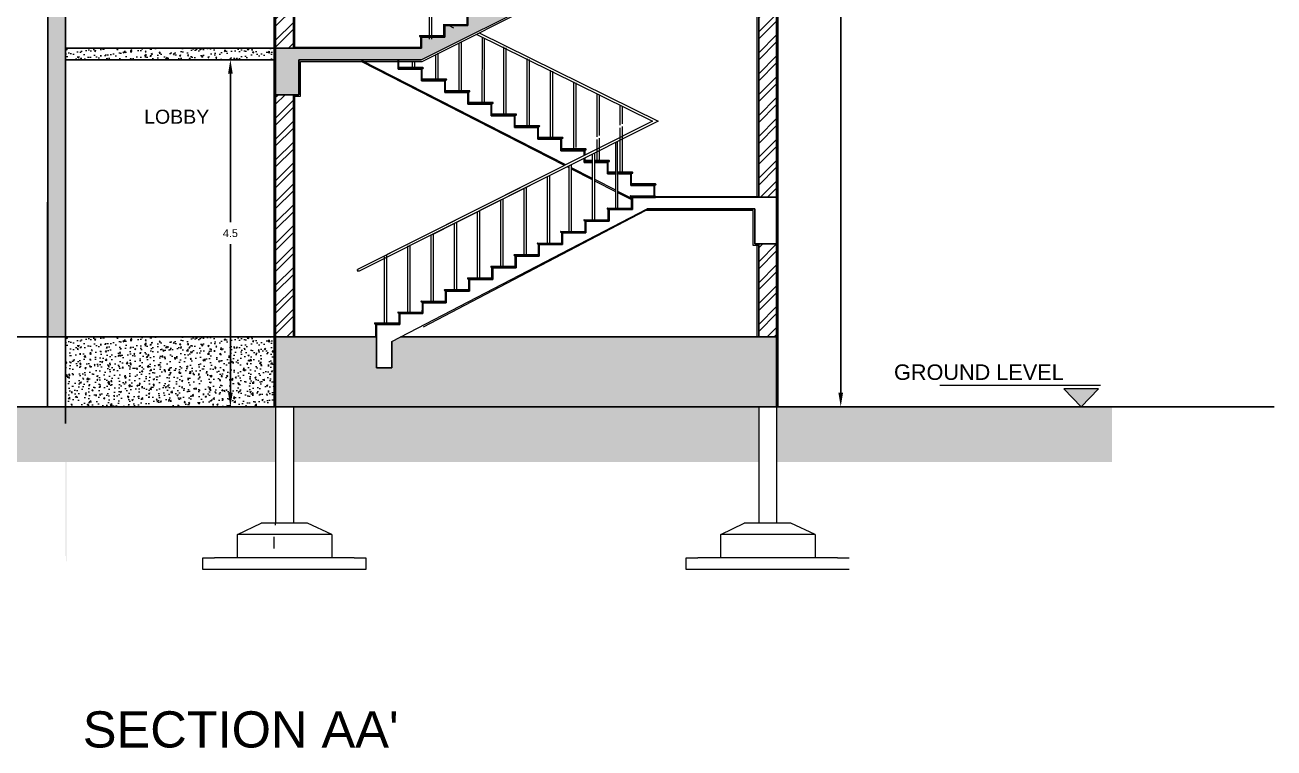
# Model space of a CAD drawing. Header units: metres. Extents: x 29392 to 32022, y 3934 to 33962.
# Drawn here: x 29749.66 to 29765.76, y 4053.37 to 4062.7 of the extents above; entities that cross this region are included whole.
import ezdxf

# ---------------------------------------------------------------- set-up
doc = ezdxf.new("R2010")
doc.units = ezdxf.units.M
doc.linetypes.add('HIDDEN2', pattern=[4.7625, 3.175, -1.5875])
for name, color, linetype, lineweight in [('HATCH', 250, 'Continuous', 13), ('Layer2', 7, 'Continuous', 5), ('NAMES', 252, 'Continuous', 15), ('PLASTER', 252, 'Continuous', 15)]:
    doc.layers.add(name, color=color, linetype=linetype, lineweight=lineweight)
doc.styles.get("Standard").update_dxf_attribs({"font": 'arial.ttf'})
doc.dimstyles.get("Standard").update_dxf_attribs({"dimtxt": 0.1, "dimasz": 0.18, "dimexe": 0.18, "dimexo": 0.0625, "dimgap": 0.09, "dimtad": 0, "dimtih": 1, "dimtoh": 1, "dimdec": 1, "dimzin": 0, "dimdsep": 46, "dimtxsty": 'Standard', "dimcen": 0.09, "dimadec": 0, "dimazin": 0, "dimtfac": 1, "dimtdec": 1, "dimtofl": 0, "dimtmove": 0, "dimatfit": 3, "dimfxl": 1, "dimtolj": 1, "dimtzin": 0, "dimarcsym": 0})

# ---------------------------------------------------------------- blocks, each defined once
blk = doc.blocks.new('*D255')
at = {"color": 0, "lineweight": -2, "transparency": 16777216}
for p, q in [((29752.828, 4062.247), (29752.127, 4062.247)), ((29752.307, 4062.067), (29752.307, 4060.152)), ((29752.307, 4057.955), (29752.307, 4059.87)), ((29752.828, 4057.775), (29752.127, 4057.775))]:
    blk.add_line(p, q, dxfattribs=at)
at = {"color": 0, "transparency": 16777216}
for points in [[(29752.277, 4062.067), (29752.337, 4062.067), (29752.307, 4062.247)], [(29752.277, 4057.955), (29752.337, 4057.955), (29752.307, 4057.775)]]:
    blk.add_solid(points, dxfattribs=at)
at = {"layer": 'Defpoints', "color": 0, "transparency": 16777216}
for p in [(29752.89, 4062.247), (29752.307, 4057.775), (29752.89, 4057.775)]:
    blk.add_point(p, dxfattribs=at)
at = {"color": 0, "transparency": 16777216, "insert": (29752.307, 4060.011), "char_height": 0.1, "attachment_point": 5}
blk.add_mtext('\\A1;4.5', dxfattribs=at)
blk = doc.blocks.new('*D276')
at = {"color": 0, "lineweight": -2, "transparency": 16777216}
for p, q in [((29759.433, 4102.828), (29760.357, 4102.828)), ((29760.177, 4102.648), (29760.177, 4080.645)), ((29760.177, 4057.955), (29760.177, 4079.957)), ((29759.433, 4057.775), (29760.357, 4057.775))]:
    blk.add_line(p, q, dxfattribs=at)
at = {"color": 0, "transparency": 16777216}
for points in [[(29760.147, 4102.648), (29760.207, 4102.648), (29760.177, 4102.828)], [(29760.147, 4057.955), (29760.207, 4057.955), (29760.177, 4057.775)]]:
    blk.add_solid(points, dxfattribs=at)
at = {"layer": 'Defpoints', "color": 0, "transparency": 16777216}
for p in [(29759.37, 4102.828), (29760.177, 4102.828), (29759.37, 4057.775)]:
    blk.add_point(p, dxfattribs=at)
at = {"color": 0, "transparency": 16777216, "insert": (29760.177, 4080.301), "char_height": 0.5, "attachment_point": 5}
blk.add_mtext('\\A1;45', dxfattribs=at)

msp = doc.modelspace()

# ---------------------------------------------------------------- hatches: boundary and pattern name
at = {"layer": 'HATCH', "transparency": 16777216}
h = msp.add_hatch(dxfattribs=at)
h.set_pattern_fill('AR-CONC', color=256, scale=0.001)
h.set_pattern_definition([(50, (27799.91952, 3402.4453), (0.182184669, -0.015939086), [0.01905, -0.20955]), (355, (27799.91952, 3402.4453), (-0.035243421, 0.191056845), [0.01524, -0.167640584]), (100.451445, (27799.9347, 3402.44397), (0.146941247, 0.175117752), [0.016190009, -0.178090245]), (46.1842, (27799.91952, 3402.4961), (0.27107904, -0.042042328), [0.028575, -0.314325]), (96.635558, (27799.9421, 3402.4926), (0.237404134, 0.247426125), [0.024285023, -0.26713561]), (351.184151, (27799.91952, 3402.4961), (0.237404134, 0.247426125), [0.022859967, -0.251459732]), (21, (27799.94492, 3402.4834), (0.151614391, -0.102265198), [0.01905, -0.20955]), (326, (27799.94492, 3402.4834), (0.061802028, 0.184187966), [0.01524, -0.16764]), (71.451445, (27799.95755, 3402.47488), (0.21341642, 0.081922769), [0.016190009, -0.178089938]), (37.5, (27799.919516, 3402.4453), (0.0030886033, 0.0845550389), [0, -0.165608, 0, -0.17018, 0, -0.168275]), (7.5, (27799.91952, 3402.4453), (0.0668196625, 0.100180575), [0, -0.097028, 0, -0.161798, 0, -0.064135]), (327.5, (27799.862874, 3402.4453), (0.1355905952, -0.005728744), [0, -0.0635, 0, -0.19812, 0, -0.26289]), (317.5, (27799.83747, 3402.4453), (0.1481291814, 0.025426491), [0, -0.08255, 0, -0.131572, 0, -0.18669])])
h.paths.add_polyline_path([(29749.951, 4058.675), (29750.181, 4058.675), (29750.181, 4055.683), (29750.185, 4055.631), (29750.18, 4055.973), (29750.18, 4055.931), (29750.19, 4055.772), (29750.19, 4055.879), (29750.19, 4098.397), (29750.19, 4098.397), (29749.958, 4098.397)])
h = msp.add_hatch(dxfattribs=at)
h.set_pattern_fill('ANSI32', color=256, scale=0.02)
h.set_pattern_definition([(45, (23028.72455, 2773.90377), (-0.134703842, 0.134703842), []), (45, (23028.81435, 2773.90377), (-0.134703842, 0.134703842), [])])
h.paths.add_polyline_path([(29753.12, 4064.797), (29752.89, 4064.797), (29752.89, 4062.397), (29753.12, 4062.397)])
h.paths.add_polyline_path([(29759.35, 4066.297), (29759.12, 4066.297), (29759.12, 4063.897), (29759.35, 4063.897)])
h = msp.add_hatch(dxfattribs=at)
h.set_pattern_fill('AR-CONC', color=256, scale=0.001)
h.set_pattern_definition([(50, (28953.65283, 3789.53923), (0.18218467, -0.015939086), [0.01905, -0.20955]), (355, (28953.65283, 3789.53923), (-0.03524342, 0.191056845), [0.01524, -0.167640584]), (100.451445, (28953.66801, 3789.5379), (0.146941247, 0.175117752), [0.01619001, -0.178090245]), (46.1842, (28953.65283, 3789.59003), (0.27107904, -0.04204233), [0.028575, -0.314325]), (96.635558, (28953.67542, 3789.58652), (0.23740413, 0.247426125), [0.02428502, -0.26713561]), (351.18415, (28953.65283, 3789.59003), (0.23740413, 0.24742612), [0.02285997, -0.25145973]), (21, (28953.67823, 3789.57733), (0.15161439, -0.102265198), [0.01905, -0.20955]), (326, (28953.67823, 3789.57733), (0.06180203, 0.184187966), [0.01524, -0.16764]), (71.451445, (28953.69087, 3789.5688), (0.21341642, 0.08192277), [0.01619001, -0.178089938]), (37.5, (28953.65283, 3789.53923), (0.0030886033, 0.084555039), [0, -0.165608, 0, -0.17018, 0, -0.168275]), (7.5, (28953.65283, 3789.53923), (0.0668196625, 0.100180575), [0, -0.097028, 0, -0.161798, 0, -0.064135]), (327.5, (28953.59619, 3789.53923), (0.135590595, -0.005728744), [0, -0.0635, 0, -0.19812, 0, -0.26289]), (317.5, (28953.57079, 3789.53923), (0.148129181, 0.025426491), [0, -0.08255, 0, -0.131572, 0, -0.18669])])
h.paths.add_polyline_path([(29759.35, 4063.297), (29759.05, 4063.297), (29759.05, 4063.747), (29757.769, 4063.747), (29754.769, 4062.247), (29753.19, 4062.247), (29753.19, 4061.797), (29752.89, 4061.797), (29752.89, 4062.397), (29754.77, 4062.397), (29754.78, 4062.407), (29754.77, 4062.407), (29754.77, 4062.537), (29755.07, 4062.537), (29755.07, 4062.687), (29755.37, 4062.687), (29755.37, 4062.837), (29755.67, 4062.837), (29755.67, 4062.945), (29755.67, 4062.987), (29755.97, 4062.987), (29755.97, 4063.137), (29756.27, 4063.137), (29756.27, 4063.287), (29756.57, 4063.287), (29756.57, 4063.437), (29756.87, 4063.437), (29756.87, 4063.587), (29757.17, 4063.587), (29757.17, 4063.737), (29757.445, 4063.737), (29757.47, 4063.737), (29757.47, 4063.897), (29759.35, 4063.897)])
h = msp.add_hatch(dxfattribs=at)
h.set_pattern_fill('ANSI32', color=256, scale=0.02)
h.set_pattern_definition([(45, (23028.72455, 2779.90377), (-0.134703842, 0.134703842), []), (45, (23028.81435, 2779.90377), (-0.134703842, 0.134703842), [])])
h.paths.add_polyline_path([(29759.12, 4060.475), (29759.35, 4060.475), (29759.35, 4063.297), (29759.12, 4063.297)])
h.paths.add_polyline_path([(29759.35, 4059.875), (29759.12, 4059.875), (29759.12, 4058.675), (29759.35, 4058.675)])
h.paths.add_polyline_path([(29753.12, 4061.797), (29752.89, 4061.797), (29752.89, 4058.675), (29753.12, 4058.675)])
h = msp.add_hatch(dxfattribs=at)
h.set_pattern_fill('AR-CONC', color=256, scale=0.001)
h.set_pattern_definition([(50, (27799.92952, 3342.4453), (0.182184669, -0.015939086), [0.01905, -0.20955]), (355, (27799.92952, 3342.4453), (-0.035243421, 0.191056845), [0.01524, -0.167640584]), (100.451445, (27799.9447, 3342.44397), (0.146941247, 0.175117752), [0.016190009, -0.178090245]), (46.1842, (27799.92952, 3342.4961), (0.27107904, -0.042042328), [0.028575, -0.314325]), (96.635558, (27799.9521, 3342.4926), (0.237404134, 0.247426125), [0.024285023, -0.26713561]), (351.184151, (27799.92952, 3342.4961), (0.237404134, 0.247426125), [0.022859967, -0.251459732]), (21, (27799.95492, 3342.4834), (0.151614391, -0.102265198), [0.01905, -0.20955]), (326, (27799.95492, 3342.4834), (0.061802028, 0.184187966), [0.01524, -0.16764]), (71.451445, (27799.96755, 3342.47488), (0.21341642, 0.081922769), [0.016190009, -0.178089938]), (37.5, (27799.929516, 3342.4453), (0.0030886033, 0.0845550389), [0, -0.165608, 0, -0.17018, 0, -0.168275]), (7.5, (27799.92952, 3342.4453), (0.0668196625, 0.100180575), [0, -0.097028, 0, -0.161798, 0, -0.064135]), (327.5, (27799.872874, 3342.4453), (0.1355905952, -0.005728744), [0, -0.0635, 0, -0.19812, 0, -0.26289]), (317.5, (27799.84747, 3342.4453), (0.1481291814, 0.025426491), [0, -0.08255, 0, -0.131572, 0, -0.18669])])
h.paths.add_polyline_path([(29750.18, 4062.397), (29752.87, 4062.397), (29752.87, 4062.247), (29750.18, 4062.247)])
h = msp.add_hatch(dxfattribs=at)
h.set_pattern_fill('AR-CONC', color=256, scale=0.001)
h.set_pattern_definition([(50, (27799.92952, 3338.72265), (0.182184669, -0.015939086), [0.01905, -0.20955]), (355, (27799.92952, 3338.72265), (-0.035243421, 0.191056845), [0.01524, -0.167640584]), (100.451445, (27799.9447, 3338.72132), (0.146941247, 0.175117752), [0.016190009, -0.178090245]), (46.1842, (27799.92952, 3338.77345), (0.27107904, -0.042042328), [0.028575, -0.314325]), (96.635558, (27799.9521, 3338.76995), (0.237404134, 0.247426125), [0.024285023, -0.26713561]), (351.184151, (27799.92952, 3338.77345), (0.237404134, 0.247426125), [0.022859967, -0.251459732]), (21, (27799.95492, 3338.76075), (0.151614391, -0.102265198), [0.01905, -0.20955]), (326, (27799.95492, 3338.76075), (0.061802028, 0.184187966), [0.01524, -0.16764]), (71.451445, (27799.96755, 3338.75223), (0.21341642, 0.081922769), [0.016190009, -0.178089938]), (37.5, (27799.929516, 3338.72265), (0.0030886033, 0.0845550389), [0, -0.165608, 0, -0.17018, 0, -0.168275]), (7.5, (27799.92952, 3338.72265), (0.0668196625, 0.100180575), [0, -0.097028, 0, -0.161798, 0, -0.064135]), (327.5, (27799.872874, 3338.72265), (0.1355905952, -0.005728744), [0, -0.0635, 0, -0.19812, 0, -0.26289]), (317.5, (27799.84747, 3338.72265), (0.1481291814, 0.025426491), [0, -0.08255, 0, -0.131572, 0, -0.18669])])
h.paths.add_polyline_path([(29750.18, 4058.675), (29752.87, 4058.675), (29752.87, 4057.775), (29750.18, 4057.775)])
h = msp.add_hatch(dxfattribs=at)
h.set_pattern_fill('AR-CONC', color=256, scale=0.001)
h.set_pattern_definition([(50, (23028.72455, 2779.90377), (0.182184669, -0.0159390855), [0.01905, -0.20955]), (355, (23028.72455, 2779.90377), (-0.0352434214, 0.191056845), [0.01524, -0.167640584]), (100.4514447, (23028.73973, 2779.90244), (0.146941247, 0.175117752), [0.016190009, -0.1780902446]), (46.1842, (23028.72455, 2779.95457), (0.271079041, -0.042042328), [0.028575, -0.314325]), (96.6355576, (23028.74714, 2779.95106), (0.237404134, 0.247426125), [0.024285023, -0.267135608]), (351.184151, (23028.72455, 2779.95457), (0.237404134, 0.247426125), [0.022859967, -0.251459732]), (21, (23028.74995, 2779.94187), (0.1516143913, -0.1022651982), [0.01905, -0.20955]), (326, (23028.74995, 2779.94187), (0.0618020283, 0.184187966), [0.01524, -0.16764]), (71.451445, (23028.76258, 2779.93334), (0.2134164193, 0.081922769), [0.016190009, -0.1780899376]), (37.5, (23028.724547, 2779.903766), (0.00308860325, 0.0845550389), [0, -0.165608, 0, -0.17018, 0, -0.168275]), (7.5, (23028.72455, 2779.90377), (0.0668196625, 0.1001805748), [0, -0.097028, 0, -0.161798, 0, -0.064135]), (327.5, (23028.667905, 2779.903766), (0.1355905952, -0.005728744), [0, -0.0635, 0, -0.19812, 0, -0.26289]), (317.5, (23028.6425, 2779.90377), (0.1481291814, 0.025426491), [0, -0.08255, 0, -0.131572, 0, -0.18669])])
h.paths.add_polyline_path([(29759.35, 4058.675), (29754.502, 4058.675), (29754.39, 4058.617), (29754.39, 4058.275), (29754.19, 4058.275), (29754.19, 4058.675), (29752.89, 4058.675), (29752.89, 4057.775), (29759.35, 4057.775)])
at = {"layer": 'NAMES', "linetype": 'Continuous', "lineweight": 20, "ltscale": 2, "transparency": 16777216}
h = msp.add_hatch(color=7, dxfattribs=at)
h.dxf.hatch_style = 1
h.paths.add_polyline_path([(29763.502, 4058.005), (29763.278, 4057.775), (29763.053, 4058.005)])
at = {"layer": 'NAMES', "transparency": 16777216}
h = msp.add_hatch(dxfattribs=at)
h.set_pattern_fill('ANGLE', color=256, scale=0.01)
h.set_pattern_definition([(0, (28612.921734, 4208.358385), (0, 0.06985), [0.0508, -0.01905]), (90, (28612.921734, 4208.358385), (-0.06985, 4e-18), [0.0508, -0.01905])])
h.paths.add_polyline_path([(29763.676, 4057.585), (29759.35, 4057.585), (29759.35, 4057.775), (29763.676, 4057.775)])
h.paths.add_polyline_path([(29759.12, 4057.585), (29753.12, 4057.585), (29753.12, 4057.775), (29759.12, 4057.775)])
h.paths.add_polyline_path([(29750.19, 4057.585), (29750.19, 4057.775), (29752.89, 4057.775), (29752.89, 4057.585)])
h.paths.add_polyline_path([(29750.181, 4057.774), (29750.181, 4057.585), (29737.071, 4057.589), (29737.071, 4057.775)])
h = msp.add_hatch(dxfattribs=at)
h.set_pattern_fill('EARTH', color=256, scale=0.02, angle=40)
h.set_pattern_definition([(40, (28612.92173, 4208.35839), (0.015653618, 0.178921671), [0.127, -0.127]), (40, (28612.89112, 4208.39487), (0.015653618, 0.178921671), [0.127, -0.127]), (40, (28612.86051, 4208.43135), (0.015653618, 0.178921671), [0.127, -0.127]), (130, (28612.86247, 4208.45372), (-0.178921671, 0.015653618), [0.127, -0.127]), (130, (28612.89895, 4208.48433), (-0.178921671, 0.015653618), [0.127, -0.127]), (130, (28612.93543, 4208.51494), (-0.178921671, 0.015653618), [0.127, -0.127])])
h.paths.add_polyline_path([(29759.35, 4057.585), (29763.676, 4057.585), (29763.676, 4057.062), (29759.35, 4057.062)])
h.paths.add_polyline_path([(29753.12, 4057.585), (29759.12, 4057.585), (29759.12, 4057.062), (29753.12, 4057.062)])
h.paths.add_polyline_path([(29747.56, 4057.062), (29747.56, 4057.585), (29752.89, 4057.585), (29752.89, 4057.062)])
h.paths.add_polyline_path([(29747.56, 4057.585), (29747.56, 4057.062), (29737.069, 4057.062), (29737.069, 4057.585)])

# ---------------------------------------------------------------- linework, layer by layer
at = {"transparency": 16777216}
for p, q in [((29749.957, 4099.595), (29749.95, 4057.775)), ((29749.958, 4099.595), (29749.951, 4058.675)), ((29750.183, 4099.595), (29750.181, 4057.557)), ((29752.89, 4057.775), (29752.89, 4086.787)), ((29759.35, 4057.775), (29759.35, 4086.827)), ((29759.35, 4057.897), (29759.35, 4086.787)), ((29759.35, 4065.166), (29759.35, 4057.897)), ((29753.12, 4062.397), (29753.12, 4064.797)), ((29759.12, 4060.475), (29759.12, 4063.297)), ((29755.37, 4062.687), (29755.37, 4062.837)), ((29755.07, 4062.537), (29755.07, 4062.687)), ((29755.07, 4062.687), (29755.37, 4062.687)), ((29755.07, 4062.537), (29755.07, 4062.585)), ((29752.89, 4062.397), (29750.18, 4062.397)), ((29754.77, 4062.397), (29752.89, 4062.397)), ((29754.77, 4062.537), (29754.77, 4062.397)), ((29754.77, 4062.537), (29755.07, 4062.537)), ((29752.89, 4062.247), (29750.18, 4062.247)), ((29754.769, 4062.247), (29753.19, 4062.247)), ((29753.19, 4061.797), (29753.19, 4062.247)), ((29754.47, 4062.125), (29754.47, 4062.247)), ((29754.77, 4062.125), (29754.47, 4062.125)), ((29754.77, 4061.975), (29754.77, 4062.125)), ((29755.07, 4061.975), (29754.77, 4061.975)), ((29755.07, 4061.825), (29755.07, 4061.975)), ((29752.89, 4061.797), (29753.19, 4061.797)), ((29753.12, 4058.675), (29753.12, 4061.797)), ((29755.37, 4061.825), (29755.07, 4061.825)), ((29755.37, 4061.675), (29755.37, 4061.825)), ((29755.67, 4061.675), (29755.37, 4061.675)), ((29755.67, 4061.525), (29755.67, 4061.675)), ((29755.97, 4061.525), (29755.67, 4061.525)), ((29755.97, 4061.375), (29755.97, 4061.525)), ((29756.27, 4061.375), (29755.97, 4061.375)), ((29756.27, 4061.225), (29756.27, 4061.375)), ((29756.57, 4061.225), (29756.27, 4061.225)), ((29756.57, 4061.075), (29756.57, 4061.225)), ((29756.87, 4061.075), (29756.57, 4061.075)), ((29756.87, 4061.011), (29756.87, 4061.075)), ((29756.87, 4060.925), (29756.87, 4060.977)), ((29756.975, 4060.925), (29756.87, 4060.925)), ((29757.17, 4060.925), (29757.005, 4060.925)), ((29757.17, 4060.775), (29757.17, 4060.925)), ((29757.275, 4060.775), (29757.17, 4060.775)), ((29757.47, 4060.775), (29757.301, 4060.775)), ((29757.47, 4060.625), (29757.47, 4060.775)), ((29757.77, 4060.625), (29757.47, 4060.625)), ((29757.77, 4060.475), (29757.77, 4060.625)), ((29757.49, 4060.475), (29759.37, 4060.475)), ((29757.49, 4060.315), (29757.49, 4060.475)), ((29757.49, 4060.323), (29757.49, 4060.473)), ((29757.49, 4060.473), (29757.79, 4060.473)), ((29757.19, 4060.165), (29757.19, 4060.315)), ((29757.19, 4060.315), (29757.49, 4060.315)), ((29757.679, 4060.325), (29759.07, 4060.325)), ((29759.07, 4059.875), (29759.07, 4060.325)), ((29756.89, 4060.015), (29756.89, 4060.165)), ((29756.89, 4060.165), (29757.19, 4060.165)), ((29756.59, 4059.865), (29756.59, 4060.015)), ((29756.59, 4060.015), (29756.89, 4060.015)), ((29756.29, 4059.715), (29756.29, 4059.865)), ((29756.29, 4059.865), (29756.59, 4059.865)), ((29759.37, 4059.875), (29759.07, 4059.875)), ((29759.12, 4058.675), (29759.12, 4059.875)), ((29755.99, 4059.715), (29756.29, 4059.715)), ((29755.99, 4059.715), (29755.99, 4059.565)), ((29755.69, 4059.522), (29755.69, 4059.565)), ((29755.69, 4059.565), (29755.99, 4059.565)), ((29755.69, 4059.415), (29755.69, 4059.522)), ((29755.39, 4059.265), (29755.39, 4059.415)), ((29755.39, 4059.415), (29755.69, 4059.415)), ((29755.09, 4059.115), (29755.09, 4059.265)), ((29755.09, 4059.265), (29755.39, 4059.265)), ((29754.79, 4059.115), (29755.09, 4059.115)), ((29754.79, 4059.115), (29754.79, 4058.975)), ((29754.79, 4058.975), (29754.79, 4059.023)), ((29755.09, 4059.115), (29755.09, 4059.163)), ((29754.49, 4058.975), (29754.79, 4058.975)), ((29754.49, 4058.975), (29754.49, 4058.835)), ((29754.19, 4058.835), (29754.49, 4058.835)), ((29754.19, 4058.835), (29754.19, 4058.675)), ((29750.18, 4058.675), (29741.792, 4058.677)), ((29752.89, 4058.675), (29750.18, 4058.675)), ((29752.89, 4058.675), (29754.19, 4058.675)), ((29754.19, 4058.675), (29754.19, 4058.275)), ((29754.39, 4058.275), (29754.39, 4058.617)), ((29754.502, 4058.675), (29759.35, 4058.675)), ((29754.19, 4058.275), (29754.39, 4058.275)), ((29765.764, 4057.775), (29736.593, 4057.775)), ((29763.527, 4057.775), (29752.89, 4057.775))]:
    msp.add_line(p, q, dxfattribs=at)
msp.add_arc((29754.021, 4059.565), 0.0808, 196.3222, 216.9397, dxfattribs=at)
at = {"layer": 'Layer2', "transparency": 16777216}
for p, q in [((29754.769, 4062.247), (29757.769, 4063.747)), ((29756.633, 4060.892), (29754.006, 4062.232)), ((29756.675, 4060.871), (29756.667, 4060.875)), ((29756.975, 4060.718), (29756.705, 4060.856)), ((29757.275, 4060.565), (29757.005, 4060.703)), ((29757.49, 4060.455), (29757.302, 4060.551)), ((29754.39, 4058.617), (29757.679, 4060.325))]:
    msp.add_line(p, q, dxfattribs=at)
at = {"layer": 'NAMES', "color": 7, "linetype": 'Continuous', "lineweight": 20, "ltscale": 2, "transparency": 16777216}
for p, q in [((29763.527, 4058.048), (29761.453, 4058.048)), ((29763.278, 4057.775), (29763.053, 4058.005)), ((29763.502, 4058.005), (29763.053, 4058.005)), ((29763.278, 4057.775), (29763.502, 4058.005))]:
    msp.add_line(p, q, dxfattribs=at)
at = {"layer": 'NAMES', "color": 253, "linetype": 'HIDDEN2', "lineweight": 18, "ltscale": 18, "transparency": 16777216}
for p, q in [((29752.89, 4057.775), (29752.89, 4056.275)), ((29753.12, 4057.775), (29753.12, 4056.275)), ((29759.12, 4057.775), (29759.12, 4056.275)), ((29759.35, 4057.775), (29759.35, 4056.275)), ((29752.399, 4056.125), (29752.703, 4056.275)), ((29753.303, 4056.275), (29752.703, 4056.275)), ((29753.615, 4056.125), (29753.303, 4056.275)), ((29758.63, 4056.125), (29758.934, 4056.275)), ((29759.534, 4056.275), (29758.934, 4056.275)), ((29759.846, 4056.125), (29759.534, 4056.275)), ((29753.615, 4056.125), (29752.399, 4056.125)), ((29752.399, 4055.825), (29752.399, 4056.125)), ((29753.615, 4056.125), (29753.615, 4055.825)), ((29759.846, 4056.125), (29758.63, 4056.125)), ((29758.63, 4055.825), (29758.63, 4056.125)), ((29759.846, 4056.125), (29759.846, 4055.825)), ((29751.953, 4055.675), (29751.953, 4055.825)), ((29751.953, 4055.825), (29752.103, 4055.825)), ((29753.903, 4055.825), (29752.103, 4055.825)), ((29753.903, 4055.825), (29754.053, 4055.825)), ((29754.053, 4055.825), (29754.053, 4055.675)), ((29758.184, 4055.675), (29758.184, 4055.825)), ((29758.184, 4055.825), (29758.334, 4055.825)), ((29760.134, 4055.825), (29758.334, 4055.825)), ((29760.134, 4055.825), (29760.284, 4055.825)), ((29752.103, 4055.675), (29751.953, 4055.675)), ((29753.903, 4055.675), (29752.103, 4055.675)), ((29754.053, 4055.675), (29753.903, 4055.675)), ((29758.334, 4055.675), (29758.184, 4055.675)), ((29760.134, 4055.675), (29758.334, 4055.675)), ((29760.284, 4055.675), (29760.134, 4055.675))]:
    msp.add_line(p, q, dxfattribs=at)
at = {"layer": 'PLASTER', "transparency": 16777216}
for p, q in [((29759.37, 4057.775), (29759.37, 4086.787)), ((29753.14, 4062.397), (29753.14, 4064.797)), ((29752.87, 4060.897), (29752.87, 4063.747)), ((29752.87, 4060.728), (29752.87, 4063.747)), ((29754.778, 4062.227), (29757.771, 4063.726)), ((29759.1, 4060.483), (29759.1, 4063.297)), ((29755.36, 4062.696), (29755.36, 4062.846)), ((29754.75, 4062.558), (29755.06, 4062.558)), ((29755.36, 4062.696), (29755.05, 4062.696)), ((29755.06, 4062.546), (29755.06, 4062.696)), ((29755.06, 4062.696), (29755.36, 4062.696)), ((29755.06, 4062.546), (29755.06, 4062.584)), ((29754.78, 4062.407), (29753.14, 4062.407)), ((29755.06, 4062.546), (29754.75, 4062.546)), ((29754.77, 4062.546), (29754.758, 4062.546)), ((29754.758, 4062.546), (29754.758, 4062.407)), ((29754.76, 4062.546), (29755.06, 4062.546)), ((29754.77, 4062.537), (29754.77, 4062.546)), ((29753.21, 4061.777), (29753.21, 4062.227)), ((29753.21, 4062.227), (29754.778, 4062.227)), ((29756.616, 4060.884), (29753.994, 4062.227)), ((29754.48, 4062.135), (29754.48, 4062.247)), ((29754.79, 4062.147), (29754.48, 4062.147)), ((29754.78, 4062.135), (29754.48, 4062.135)), ((29754.48, 4062.135), (29754.79, 4062.135)), ((29754.78, 4061.985), (29754.78, 4062.135)), ((29755.09, 4061.997), (29754.78, 4061.997)), ((29755.08, 4061.985), (29754.78, 4061.985)), ((29754.78, 4061.985), (29755.09, 4061.985)), ((29755.08, 4061.835), (29755.08, 4061.985)), ((29753.12, 4061.797), (29753.12, 4061.777)), ((29753.14, 4058.675), (29753.14, 4061.797)), ((29753.14, 4061.777), (29753.21, 4061.777)), ((29755.39, 4061.847), (29755.08, 4061.847)), ((29755.38, 4061.835), (29755.08, 4061.835)), ((29755.08, 4061.835), (29755.39, 4061.835)), ((29755.38, 4061.685), (29755.38, 4061.835)), ((29755.69, 4061.697), (29755.38, 4061.697)), ((29755.68, 4061.685), (29755.38, 4061.685)), ((29755.38, 4061.685), (29755.69, 4061.685)), ((29755.68, 4061.535), (29755.68, 4061.685)), ((29755.99, 4061.547), (29755.68, 4061.547)), ((29755.98, 4061.535), (29755.68, 4061.535)), ((29755.68, 4061.535), (29755.99, 4061.535)), ((29755.98, 4061.385), (29755.98, 4061.535)), ((29756.29, 4061.397), (29755.98, 4061.397)), ((29756.28, 4061.385), (29755.98, 4061.385)), ((29755.98, 4061.385), (29756.29, 4061.385)), ((29756.28, 4061.235), (29756.28, 4061.385)), ((29756.59, 4061.247), (29756.28, 4061.247)), ((29756.58, 4061.235), (29756.28, 4061.235)), ((29756.28, 4061.235), (29756.59, 4061.235)), ((29756.58, 4061.085), (29756.58, 4061.235)), ((29756.89, 4061.097), (29756.58, 4061.097)), ((29756.88, 4061.085), (29756.58, 4061.085)), ((29756.58, 4061.085), (29756.89, 4061.085)), ((29756.88, 4061.016), (29756.88, 4061.085)), ((29756.88, 4060.935), (29756.88, 4060.982)), ((29756.975, 4060.947), (29756.88, 4060.947)), ((29757.19, 4060.947), (29757.005, 4060.947)), ((29756.675, 4060.853), (29756.65, 4060.867)), ((29756.975, 4060.7), (29756.705, 4060.838)), ((29756.975, 4060.935), (29756.88, 4060.935)), ((29756.88, 4060.935), (29756.975, 4060.935)), ((29757.18, 4060.935), (29757.005, 4060.935)), ((29757.005, 4060.935), (29757.19, 4060.935)), ((29757.18, 4060.785), (29757.18, 4060.935)), ((29757.275, 4060.797), (29757.18, 4060.797)), ((29757.275, 4060.785), (29757.18, 4060.785)), ((29757.18, 4060.785), (29757.275, 4060.785)), ((29757.49, 4060.797), (29757.301, 4060.797)), ((29757.48, 4060.785), (29757.301, 4060.785)), ((29757.301, 4060.785), (29757.49, 4060.785)), ((29757.48, 4060.635), (29757.48, 4060.785)), ((29752.87, 4057.775), (29752.87, 4060.728)), ((29752.87, 4057.775), (29752.87, 4060.728)), ((29757.275, 4060.546), (29757.005, 4060.684)), ((29757.79, 4060.647), (29757.48, 4060.647)), ((29757.78, 4060.635), (29757.48, 4060.635)), ((29757.48, 4060.635), (29757.79, 4060.635)), ((29757.78, 4060.475), (29757.78, 4060.635)), ((29757.49, 4060.436), (29757.302, 4060.532)), ((29757.47, 4060.493), (29757.79, 4060.493)), ((29757.79, 4060.481), (29757.47, 4060.481)), ((29757.48, 4060.331), (29757.48, 4060.481)), ((29757.48, 4060.481), (29757.79, 4060.481)), ((29757.49, 4060.483), (29759.12, 4060.483)), ((29754.798, 4058.805), (29757.661, 4060.303)), ((29757.17, 4060.335), (29757.49, 4060.335)), ((29757.49, 4060.323), (29757.17, 4060.323)), ((29757.18, 4060.173), (29757.18, 4060.323)), ((29757.18, 4060.323), (29757.49, 4060.323)), ((29759.05, 4060.303), (29757.661, 4060.303)), ((29759.05, 4059.853), (29759.05, 4060.303)), ((29756.87, 4060.185), (29757.18, 4060.185)), ((29757.18, 4060.173), (29756.87, 4060.173)), ((29756.88, 4060.023), (29756.88, 4060.173)), ((29756.88, 4060.173), (29757.18, 4060.173)), ((29756.57, 4060.035), (29756.88, 4060.035)), ((29756.88, 4060.023), (29756.57, 4060.023)), ((29756.58, 4059.873), (29756.58, 4060.023)), ((29756.58, 4060.023), (29756.88, 4060.023)), ((29756.27, 4059.885), (29756.58, 4059.885)), ((29756.58, 4059.873), (29756.27, 4059.873)), ((29756.28, 4059.723), (29756.28, 4059.873)), ((29756.28, 4059.873), (29756.58, 4059.873)), ((29759.12, 4059.853), (29759.05, 4059.853)), ((29759.1, 4058.675), (29759.1, 4059.875)), ((29755.97, 4059.735), (29756.28, 4059.735)), ((29756.28, 4059.723), (29755.97, 4059.723)), ((29755.98, 4059.573), (29755.98, 4059.723)), ((29755.98, 4059.723), (29756.28, 4059.723)), ((29755.67, 4059.585), (29755.98, 4059.585)), ((29755.98, 4059.573), (29755.67, 4059.573)), ((29755.68, 4059.423), (29755.68, 4059.573)), ((29755.68, 4059.573), (29755.98, 4059.573)), ((29755.37, 4059.435), (29755.68, 4059.435)), ((29755.68, 4059.423), (29755.37, 4059.423)), ((29755.38, 4059.273), (29755.38, 4059.423)), ((29755.07, 4059.285), (29755.38, 4059.285)), ((29755.38, 4059.273), (29755.07, 4059.273)), ((29755.08, 4059.123), (29755.08, 4059.273)), ((29755.08, 4059.273), (29755.275, 4059.273)), ((29754.77, 4059.135), (29755.08, 4059.135)), ((29755.08, 4059.123), (29754.77, 4059.123)), ((29754.79, 4059.123), (29754.778, 4059.123)), ((29754.778, 4059.123), (29754.778, 4058.985)), ((29754.78, 4058.983), (29754.78, 4059.021)), ((29754.79, 4059.115), (29754.79, 4059.123)), ((29754.8, 4059.123), (29755.08, 4059.123)), ((29755.08, 4059.123), (29755.08, 4059.161)), ((29754.17, 4058.855), (29754.48, 4058.855)), ((29754.48, 4058.843), (29754.17, 4058.843)), ((29754.19, 4058.843), (29754.178, 4058.843)), ((29754.178, 4058.843), (29754.178, 4058.675)), ((29754.19, 4058.835), (29754.19, 4058.843)), ((29754.2, 4058.843), (29754.48, 4058.843)), ((29754.47, 4058.995), (29754.78, 4058.995)), ((29754.78, 4058.983), (29754.47, 4058.983)), ((29754.49, 4058.983), (29754.478, 4058.983)), ((29754.478, 4058.983), (29754.478, 4058.845)), ((29754.49, 4058.975), (29754.49, 4058.983)), ((29754.5, 4058.983), (29754.78, 4058.983)), ((29752.89, 4056.247), (29752.89, 4056.267)), ((29752.87, 4055.947), (29752.87, 4056.097))]:
    msp.add_line(p, q, dxfattribs=at)
at = {"layer": 'PLASTER', "color": 18, "linetype": 'Continuous', "lineweight": 20, "ltscale": 5, "true_color": 0x000000, "transparency": 16777216}
for p, q in [((29754.875, 4062.558), (29754.875, 4063.17)), ((29754.905, 4062.558), (29754.905, 4063.155)), ((29754.876, 4062.511), (29754.876, 4062.783)), ((29754.906, 4062.511), (29754.906, 4062.768)), ((29755.126, 4062.691), (29755.185, 4062.661)), ((29755.477, 4062.577), (29757.752, 4061.454)), ((29755.514, 4062.596), (29757.825, 4061.456)), ((29755.255, 4061.847), (29755.255, 4062.466)), ((29755.285, 4061.847), (29755.285, 4062.481)), ((29755.555, 4061.697), (29755.558, 4062.537)), ((29755.585, 4061.697), (29755.582, 4062.525)), ((29755.835, 4061.547), (29755.835, 4062.416)), ((29755.865, 4061.547), (29755.865, 4062.401)), ((29754.655, 4062.147), (29754.655, 4062.227)), ((29754.685, 4062.147), (29754.685, 4062.227)), ((29754.955, 4061.997), (29754.955, 4062.307)), ((29754.985, 4061.997), (29754.985, 4062.331)), ((29756.135, 4061.397), (29756.135, 4062.265)), ((29756.165, 4061.397), (29756.165, 4062.25)), ((29756.435, 4061.247), (29756.435, 4062.115)), ((29756.465, 4061.247), (29756.465, 4062.1)), ((29756.735, 4061.103), (29756.735, 4061.964)), ((29756.765, 4061.118), (29756.765, 4061.949)), ((29757.035, 4061.254), (29757.035, 4061.814)), ((29757.065, 4061.269), (29757.065, 4061.799)), ((29757.335, 4061.404), (29757.335, 4061.663)), ((29757.365, 4061.42), (29757.365, 4061.648)), ((29757.752, 4061.454), (29753.945, 4059.543)), ((29757.825, 4061.456), (29753.957, 4059.517)), ((29757.335, 4060.797), (29757.335, 4061.371)), ((29757.365, 4060.797), (29757.365, 4061.386)), ((29757.035, 4060.947), (29757.035, 4061.22)), ((29757.065, 4060.947), (29757.065, 4061.235)), ((29757.275, 4060.335), (29757.275, 4061.181)), ((29757.303, 4060.335), (29757.299, 4061.193)), ((29756.975, 4060.185), (29756.975, 4061.03)), ((29757.005, 4060.185), (29757.005, 4061.045)), ((29756.469, 4060.81), (29753.945, 4059.543)), ((29756.502, 4060.793), (29755.195, 4060.137)), ((29756.675, 4060.035), (29756.675, 4060.88)), ((29756.705, 4060.035), (29756.705, 4060.895)), ((29756.395, 4059.885), (29756.395, 4060.739)), ((29756.425, 4059.885), (29756.425, 4060.754)), ((29756.095, 4060.589), (29755.525, 4060.303)), ((29755.825, 4059.585), (29755.825, 4060.453)), ((29756.095, 4059.735), (29756.095, 4060.589)), ((29756.125, 4059.735), (29756.125, 4060.604)), ((29755.525, 4059.435), (29755.525, 4060.303)), ((29755.795, 4059.585), (29755.795, 4060.438)), ((29755.195, 4060.137), (29754.895, 4059.986)), ((29755.195, 4060.137), (29754.925, 4060.001)), ((29755.195, 4059.285), (29755.195, 4060.137)), ((29755.225, 4059.285), (29755.225, 4060.152)), ((29755.495, 4059.435), (29755.495, 4060.287)), ((29754.895, 4059.986), (29754.857, 4059.967)), ((29754.895, 4059.986), (29754.857, 4059.967)), ((29754.895, 4059.747), (29754.895, 4059.986)), ((29754.925, 4059.732), (29754.925, 4060.001)), ((29754.595, 4058.995), (29754.595, 4059.847)), ((29754.625, 4058.995), (29754.625, 4059.862)), ((29754.295, 4058.855), (29754.295, 4059.707)), ((29754.325, 4058.855), (29754.325, 4059.722)), ((29754.895, 4059.135), (29754.895, 4059.747)), ((29754.925, 4059.135), (29754.925, 4059.732))]:
    msp.add_line(p, q, dxfattribs=at)
at = {"layer": 'PLASTER', "transparency": 16777216}
for centre, start, end in [((29754.75, 4062.552), 90, 270), ((29754.79, 4062.141), 270, 90), ((29755.09, 4061.991), 270, 90), ((29755.39, 4061.841), 270, 90), ((29755.69, 4061.691), 270, 90), ((29755.99, 4061.541), 270, 90), ((29756.29, 4061.391), 270, 90), ((29756.59, 4061.241), 270, 90), ((29756.89, 4061.091), 270, 90), ((29757.19, 4060.941), 270, 90), ((29757.19, 4060.941), 270, 90), ((29757.49, 4060.791), 270, 90), ((29757.79, 4060.641), 270, 90), ((29757.47, 4060.487), 90, 270), ((29757.17, 4060.329), 90, 270), ((29756.87, 4060.179), 90, 270), ((29756.57, 4060.029), 90, 270), ((29756.27, 4059.879), 90, 270), ((29755.97, 4059.729), 90, 270), ((29755.67, 4059.579), 90, 270), ((29755.37, 4059.429), 90, 270), ((29755.07, 4059.279), 90, 270), ((29754.77, 4059.129), 90, 270), ((29754.17, 4058.849), 90, 270), ((29754.47, 4058.989), 90, 270)]:
    msp.add_arc(centre, 0.006, start, end, dxfattribs=at)

# ---------------------------------------------------------------- texts
at = {"transparency": 16777216}
for s, height, p in [('LOBBY', 0.1805, (29751.194, 4061.423)), ("SECTION AA'", 0.46659, (29750.404, 4053.381))]:
    msp.add_text(s, height=height, dxfattribs=at).set_placement(p)
at = {"layer": 'NAMES', "color": 7, "linetype": 'Continuous', "lineweight": 20, "ltscale": 2, "transparency": 16777216}
msp.add_text('GROUND LEVEL', height=0.2, dxfattribs=at).set_placement((29760.864, 4058.12))

# ---------------------------------------------------------------- dimensions: what is measured, and where the dimension line sits
at = {"color": 251, "true_color": 0x636466}
dim = msp.add_linear_dim(base=(29760.177, 4102.828), p1=(29759.37, 4057.775), p2=(29759.37, 4102.828), angle=90, text='45', dimstyle='Standard', override={"dimtxt": 0.5}, dxfattribs=at)
dim.commit()
dim.dimension.update_dxf_attribs({"geometry": '*D276', "text_midpoint": (29760.177, 4080.301), "dimtype": 161})
at = {"color": 251, "true_color": 0x636466, "transparency": 16777216}
dim = msp.add_linear_dim(base=(29752.307, 4057.775), p1=(29752.89, 4062.247), p2=(29752.89, 4057.775), angle=90, text='4.5', dimstyle='Standard', dxfattribs=at)
dim.commit()
dim.dimension.update_dxf_attribs({"geometry": '*D255', "text_midpoint": (29752.307, 4060.011)})

doc.saveas('drawing.dxf')
